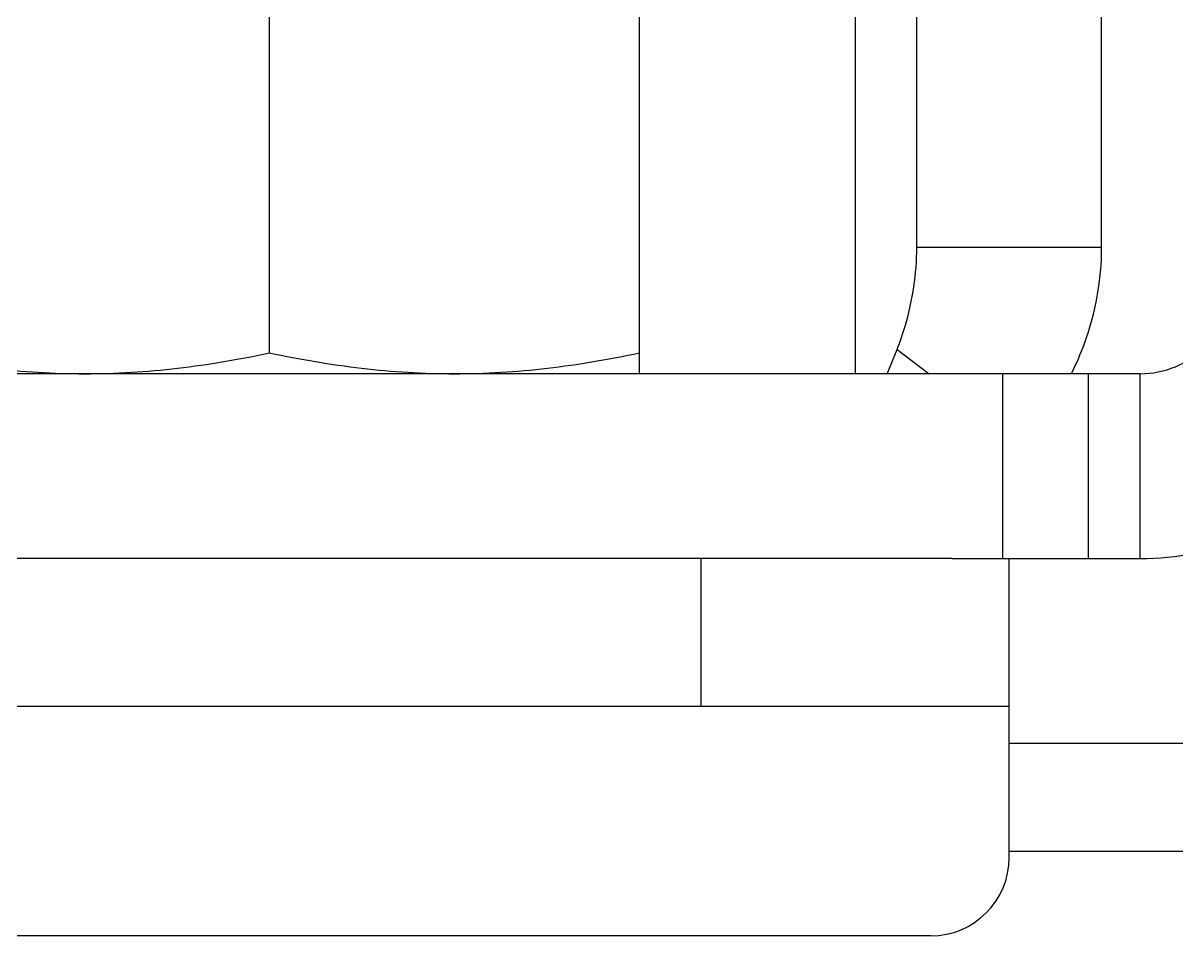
# Model space of a CAD drawing. Extents: x 1725261 to 1937680, y 860327 to 1571294.
# Drawn here: x 1854710.5 to 1855016.7, y 1235254.7 to 1235496.9 of the extents above; entities that cross this region are included whole.
import ezdxf

# ---------------------------------------------------------------- set-up
doc = ezdxf.new("R2010")
doc.units = 0
doc.header["$LTSCALE"] = 1000
doc.header["$MEASUREMENT"] = 0

msp = doc.modelspace()

# ---------------------------------------------------------------- linework, layer by layer
for p, q in [((1854931.3, 1236292.77), (1854931.3, 1235403.86)), ((1854947.66, 1235437.38), (1854947.66, 1236051.14)), ((1854996.72, 1235437.38), (1854996.72, 1236051.14)), ((1854874.06, 1235403.86), (1854874.06, 1235524.89)), ((1854775.93, 1235409.39), (1854775.93, 1235519.36)), ((1854996.72, 1235437.38), (1854947.66, 1235437.38)), ((1854939.82, 1235403.82), (1854942.44, 1235410.33)), ((1854942.44, 1235410.33), (1854950.95, 1235403.86)), ((1855006.94, 1235403.86), (1854544.91, 1235403.86)), ((1854970.47, 1235354.8), (1854970.47, 1235403.86)), ((1854993.22, 1235354.8), (1854993.22, 1235403.86)), ((1855006.94, 1235354.8), (1855006.94, 1235403.86)), ((1854956.94, 1235354.8), (1854589.09, 1235354.8)), ((1854890.41, 1235315.56), (1854890.41, 1235354.8)), ((1854956.94, 1235354.8), (1855006.94, 1235354.8)), ((1854972.19, 1235305.73), (1854972.19, 1235354.8)), ((1854972.19, 1235275.5), (1854972.19, 1235354.8)), ((1854972.19, 1235315.56), (1854579.67, 1235315.56)), ((1855185.09, 1235305.73), (1854972.19, 1235305.73)), ((1855185.09, 1235277.11), (1854972.19, 1235277.11)), ((1854951.37, 1235254.68), (1854600.49, 1235254.68))]:
    msp.add_line(p, q)
for centre, radius, end in [((1855006.94, 1235428.39), 24.53, 315), ((1855006.94, 1235428.39), 73.6, 315), ((1854951.37, 1235275.5), 20.82, 0)]:
    msp.add_arc(centre, radius, 270, end)
for points, knots in [([(1854942.44, 1235410.33), (1854943.27, 1235412.44), (1854946.27, 1235421.15), (1854947.66, 1235430.43), (1854947.66, 1235437.38)], [0, 0, 0, 0, 0.246008, 1, 1, 1, 1]), ([(1854988.69, 1235403.85), (1854989.99, 1235406.47), (1854994.58, 1235417.08), (1854996.72, 1235428.76), (1854996.72, 1235437.38)], [0, 0, 0, 0, 0.253543, 1, 1, 1, 1]), ([(1854677.8, 1235409.39), (1854685.87, 1235407.69), (1854702.14, 1235404.89), (1854718.63, 1235403.86), (1854726.86, 1235403.86)], [0, 0, 0, 0, 0.500766, 1, 1, 1, 1]), ([(1854726.86, 1235403.86), (1854735.09, 1235403.86), (1854751.58, 1235404.89), (1854767.85, 1235407.69), (1854775.93, 1235409.39)], [0, 0, 0, 0, 0.499234, 1, 1, 1, 1]), ([(1854775.93, 1235409.39), (1854784, 1235407.69), (1854800.27, 1235404.89), (1854816.76, 1235403.86), (1854824.99, 1235403.86)], [0, 0, 0, 0, 0.500766, 1, 1, 1, 1]), ([(1854824.99, 1235403.86), (1854833.22, 1235403.86), (1854849.71, 1235404.89), (1854865.98, 1235407.69), (1854874.06, 1235409.39)], [0, 0, 0, 0, 0.499234, 1, 1, 1, 1])]:
    msp.add_open_spline(points, degree=3, knots=knots)

doc.saveas('drawing.dxf')
